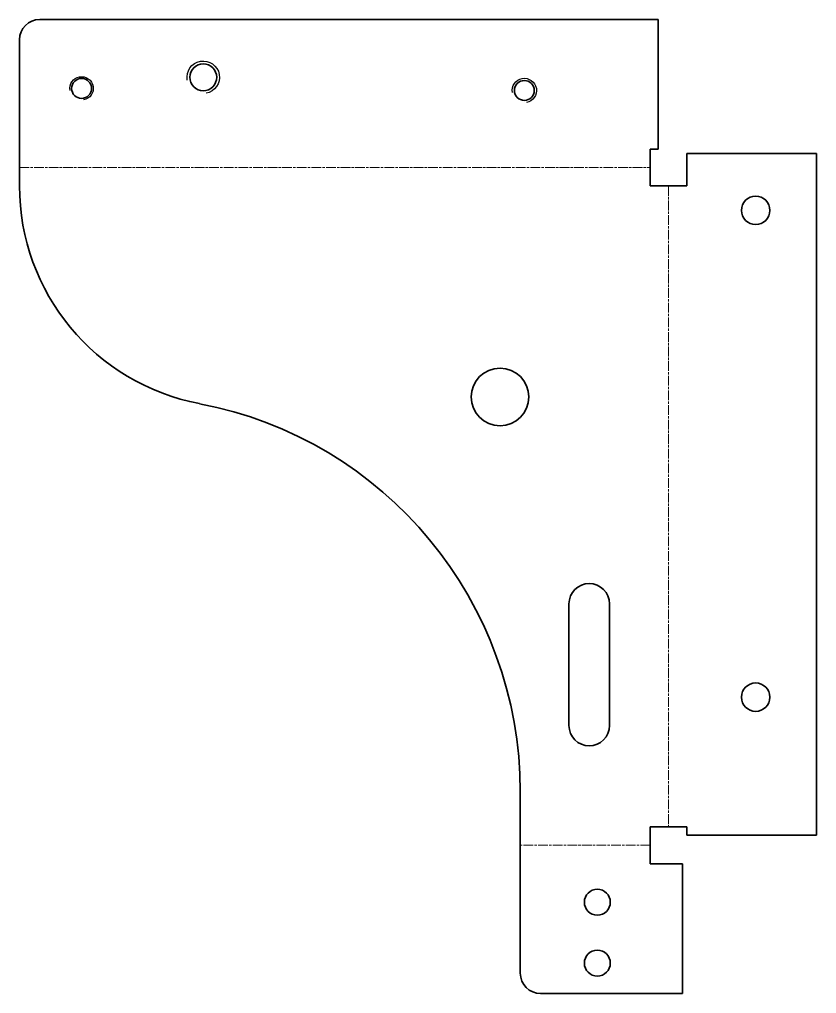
# Model space of a CAD drawing. Header units: inches. Extents: x 0 to 197, y 0 to 240.
import ezdxf

# ---------------------------------------------------------------- set-up
doc = ezdxf.new("R2010")
doc.units = ezdxf.units.IN
doc.header["$MEASUREMENT"] = 0
doc.linetypes.add('Chain', pattern=[13.68, 9.12, -1.14, 2.28, -1.14])
for name, color, linetype, lineweight in [('SIMUMAK Bend Centerline (ISO)', 7, 'Chain', 9), ('SIMUMAK Visible (ISO)', 7, 'Continuous', 35), ('SIMUMAK Visible Narrow (ISO)', 7, 'Continuous', 25)]:
    doc.layers.add(name, color=color, linetype=linetype, lineweight=lineweight)

# ---------------------------------------------------------------- blocks, each defined once
blk = doc.blocks.new('FD-SMB-01-SOFD-01_Sheet_3_FD-SMB-01-SOFD-01 (desplegada)')
at = {"layer": 'SIMUMAK Bend Centerline (ISO)', "ltscale": 0.263158}
for p, q in [((-98.27, 83.52), (57.23, 83.52)), ((61.75, 79), (61.75, -79)), ((57.23, -83.52), (25.23, -83.52))]:
    blk.add_line(p, q, dxfattribs=at)
at = {"layer": 'SIMUMAK Visible (ISO)'}
for p, q in [((-93.27, 120.05), (59.23, 120.05)), ((59.23, 120.05), (59.23, 88.05)), ((-98.27, 115.05), (-98.27, 79)), ((59.23, 88.05), (57.23, 88.05)), ((57.23, 88.05), (57.23, 79)), ((66.27, 79), (66.27, 87)), ((98.27, 87), (66.27, 87)), ((98.27, 87), (98.27, -81)), ((57.23, 79), (66.27, 79)), ((37.23, -54), (37.23, -24)), ((47.23, -24), (47.23, -54)), ((25.23, -70.29), (25.23, -115.05)), ((57.23, -79), (57.23, -88.05)), ((57.23, -79), (66.27, -79)), ((66.27, -79), (66.27, -81)), ((98.27, -81), (66.27, -81)), ((57.23, -88.05), (65.23, -88.05)), ((65.23, -120.05), (65.23, -88.05)), ((65.23, -120.05), (30.23, -120.05))]:
    blk.add_line(p, q, dxfattribs=at)
for centre, radius in [((-52.95, 105.8), 3.32), ((-82.95, 103.05), 2.46), ((26.23, 102.55), 2.46), ((83.27, 73), 3.5), ((20.23, 27), 7.1), ((83.27, -47), 3.5), ((44.23, -97.55), 3.2), ((44.23, -112.55), 3.2)]:
    blk.add_circle(centre, radius, dxfattribs=at)
at = {"layer": 'SIMUMAK Visible (ISO)', "extrusion": (0, 0, -1)}
for centre, radius, start, end in [((93.27, 115.05), 5, 0, 90), ((72.14, -70.29), 97.36, 100.8026, 180), ((-42.23, -24), 5, 0, 180), ((-42.23, -54), 5, 180, 0), ((-30.23, -115.05), 5, 270, 0)]:
    blk.add_arc(centre, radius, start, end, dxfattribs=at)
at = {"layer": 'SIMUMAK Visible (ISO)'}
blk.add_arc((-43.65, 79), 54.62, 180, 259.1974, dxfattribs=at)
at = {"layer": 'SIMUMAK Visible Narrow (ISO)', "extrusion": (0, 0, -1)}
for centre, radius in [((52.95, 105.8), 4), ((82.95, 103.05), 2.89), ((-26.23, 102.55), 3)]:
    blk.add_arc(centre, radius, 350, 260, dxfattribs=at)

msp = doc.modelspace()

# ---------------------------------------------------------------- block references
msp.add_blockref('FD-SMB-01-SOFD-01_Sheet_3_FD-SMB-01-SOFD-01 (desplegada)', (98.27, 120.05))

doc.saveas('drawing.dxf')
